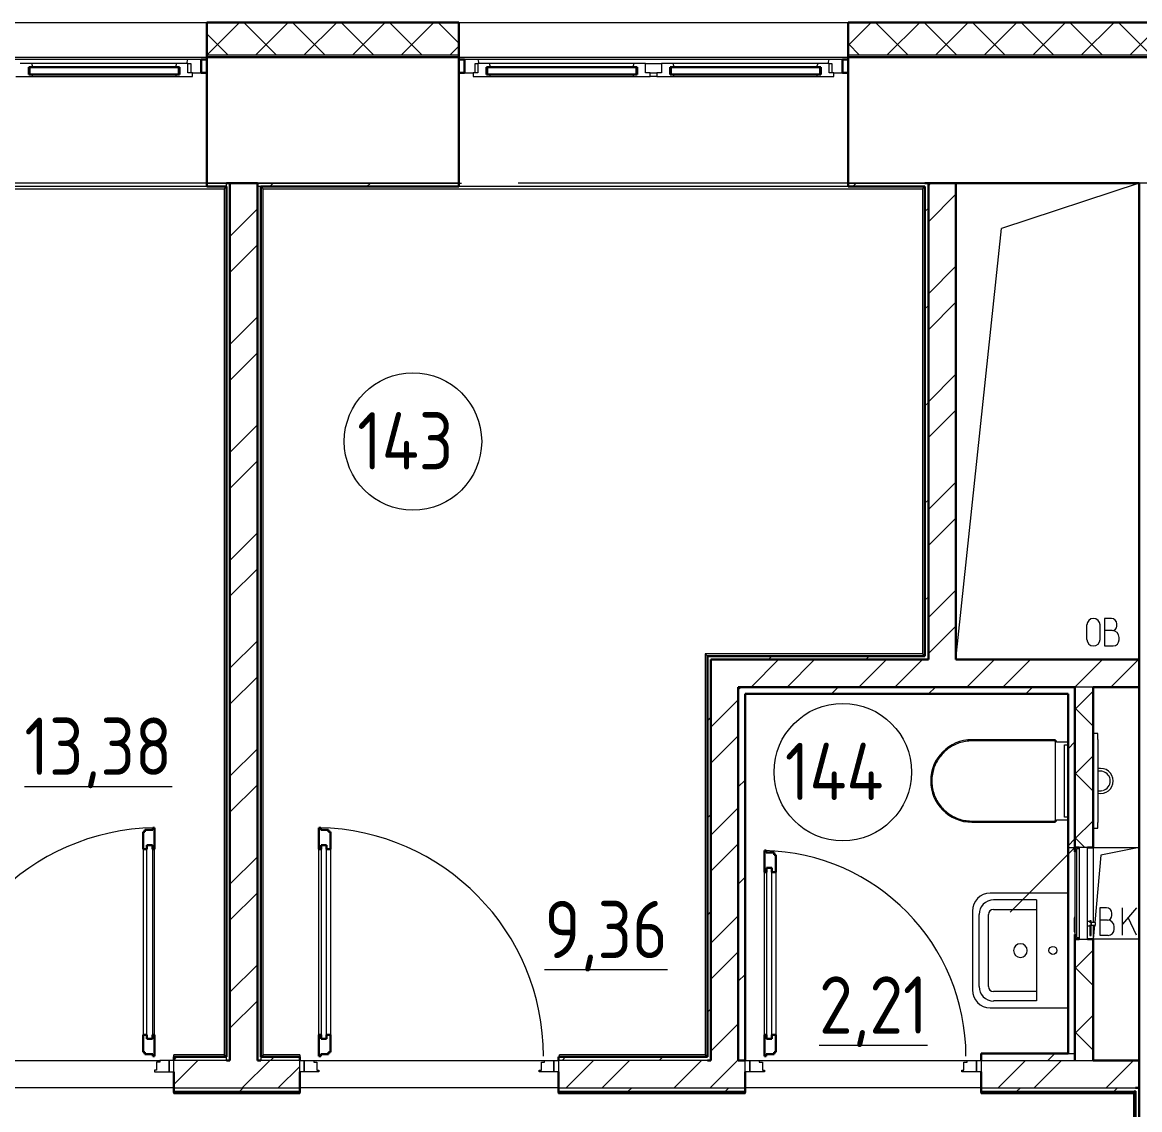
# Model space of a CAD drawing. Header units: millimetres. Extents: x -695119 to 412940, y -249585 to 622758.
# Drawn here: x 4976 to 9855, y 103990 to 108737 of the extents above; entities that cross this region are included whole.
import ezdxf

# ---------------------------------------------------------------- set-up
doc = ezdxf.new("R2010")
doc.units = ezdxf.units.MM
doc.linetypes.add('ADSK_Линия сетки', pattern=[25, 20, -2.5, 0, -2.5])
for name, color, linetype, lineweight in [('_ Окна', 252, 'Continuous', 30), ('Двери', 8, 'Continuous', 9), ('Линии', 7, 'Continuous', 9), ('Марки помещений', 8, 'Continuous', 20), ('Обобщенные модели', 8, 'Continuous', 18), ('Оборудование', 8, 'Continuous', 18), ('Ограждение', 8, 'Continuous', 9), ('Окна', 252, 'Continuous', 9), ('Оси', 252, 'Continuous', 9), ('Перекрытие', 252, 'Continuous', 18), ('Сантехника', 252, 'Continuous', 18), ('Стены внутренние', 252, 'Continuous', 18), ('Стены наружные', 252, 'Continuous', 18), ('Стены штриховка', 7, 'Continuous', 9)]:
    doc.layers.add(name, color=color, linetype=linetype, lineweight=lineweight)
doc.layers.add('Двери открывание', color=7, linetype='Continuous', lineweight=9, true_color=0xc0c0c0)
doc.styles.add('GOST Common_3', font='', dxfattribs={"height": 3.5})
doc.styles.get('GOST Common_3').set_extended_font_data('GOST type B')
pattern_1 = [(0, (-32121.8, 98), (0, 600), []), (90, (-32121.8, 98), (-600, 4e-14), [])]

# ---------------------------------------------------------------- blocks, each defined once
blk = doc.blocks.new('1 этаж')
at = {"layer": 'Ограждение', "true_color": 0x636466}
h = blk.add_hatch(dxfattribs=at)
h.set_pattern_fill('FP_33', color=251, style=0, pattern_type=2)
h.set_pattern_definition([(0, (-32126.8, 98), (0, 600), []), (90, (-32126.8, 98), (-600, 4e-14), [])])
h.paths.add_polyline_path([(-36817.8, 22883.3), (-36817.8, 22888.3), (-37632.8, 22888.3), (-37632.8, 22883.3)])
h = blk.add_hatch(dxfattribs=at)
h.set_pattern_fill('FP_25', color=251, style=0, pattern_type=2)
h.set_pattern_definition(pattern_1)
h.paths.add_polyline_path([(-35122.8, 22883.3), (-35117.8, 22888.3), (-35787.8, 22888.3), (-35787.8, 22883.3), (-35197.1, 22883.3)])
h = blk.add_hatch(dxfattribs=at)
h.set_pattern_fill('FP_25', color=251, style=0, pattern_type=2)
h.set_pattern_definition(pattern_1)
h.paths.add_polyline_path([(-35117.8, 21328.3), (-35117.8, 22888.3), (-35122.8, 22883.3), (-35122.8, 21333.3), (-35119.2, 21329.7)])
at = {"color": 251, "lineweight": 18, "true_color": 0x636466}
for p, q in [((-35297.8, 23958.3), (-35097.8, 23958.3)), ((-35097.8, 23958.3), (-35265.4, 23923.6)), ((-35265.4, 23923.6), (-35291.4, 23630.9)), ((-35239.7, 23694.4), (-35269.7, 23694.4)), ((-35269.7, 23694.4), (-35269.7, 23574.4)), ((-35216.3, 23661), (-35216.3, 23671)), ((-35109.7, 23694.4), (-35169.7, 23622.8)), ((-35169.7, 23574.4), (-35169.7, 23694.4)), ((-35292.5, 23618.6), (-35297.8, 23558.3)), ((-35236.3, 23641), (-35269.7, 23641)), ((-35109.7, 23574.4), (-35145.6, 23651.5)), ((-35269.7, 23574.4), (-35233, 23574.4)), ((-35206.3, 23601), (-35206.3, 23611)), ((-35097.8, 23558.3), (-35297.8, 23558.3))]:
    blk.add_line(p, q, dxfattribs=at)
for centre, radius, start, end in [((-35239.7, 23671), 23.3, 0, 90), ((-35236.3, 23661), 20, 270, 0), ((-35236.3, 23611), 30, 0, 90), ((-35233, 23601), 26.7, 270, 0)]:
    blk.add_arc(centre, radius, start, end, dxfattribs=at)
at = {"layer": '_ Окна', "color": 251, "lineweight": 18, "true_color": 0x636466}
for p, q in [((-39932.4, 27381.3), (-39982.8, 27381.3)), ((-39927.8, 27364.3), (-39932.4, 27381.3)), ((-39301.2, 27381.3), (-39305.8, 27364.3)), ((-39250.8, 27381.3), (-39301.2, 27381.3)), ((-39252.2, 27398.3), (-39256.8, 27381.3)), ((-39192.8, 27398.3), (-39252.2, 27398.3)), ((-39250.8, 27340.3), (-39250.8, 27381.3)), ((-39250.8, 27381.3), (-39238.8, 27381.3)), ((-39238.8, 27381.3), (-39238.8, 27340.3)), ((-39192.8, 27340.3), (-39192.8, 27398.3)), ((-37983.4, 27398.3), (-38042.8, 27398.3)), ((-38042.8, 27398.3), (-38042.8, 27340.3)), ((-37996.8, 27340.3), (-37996.8, 27381.3)), ((-37996.8, 27381.3), (-37984.8, 27381.3)), ((-37984.8, 27381.3), (-37984.8, 27340.3)), ((-37934.4, 27381.3), (-37984.8, 27381.3)), ((-37978.8, 27381.3), (-37983.4, 27398.3)), ((-37929.8, 27364.3), (-37934.4, 27381.3)), ((-37303.2, 27381.3), (-37307.8, 27364.3)), ((-37252.8, 27381.3), (-37303.2, 27381.3)), ((-37252.8, 27340.3), (-37252.8, 27381.3)), ((-37182.8, 27381.3), (-37182.8, 27340.3)), ((-37132.4, 27381.3), (-37182.8, 27381.3)), ((-37127.8, 27364.3), (-37132.4, 27381.3)), ((-36501.2, 27381.3), (-36505.8, 27364.3)), ((-36450.8, 27381.3), (-36501.2, 27381.3)), ((-36452.2, 27398.3), (-36456.8, 27381.3)), ((-36392.8, 27398.3), (-36452.2, 27398.3)), ((-36450.8, 27340.3), (-36450.8, 27381.3)), ((-36450.8, 27381.3), (-36438.8, 27381.3)), ((-36438.8, 27381.3), (-36438.8, 27340.3)), ((-36392.8, 27340.3), (-36392.8, 27398.3)), ((-40002.8, 27323.3), (-39946.8, 27323.3)), ((-39946.8, 27323.3), (-39945.8, 27324.3)), ((-39945.8, 27332.3), (-39945.8, 27364.3)), ((-39945.8, 27364.3), (-39927.8, 27364.3)), ((-39927.8, 27332.3), (-39945.8, 27332.3)), ((-39945.8, 27324.3), (-39944.8, 27323.3)), ((-39944.8, 27323.3), (-39930.2, 27323.3)), ((-39930.2, 27323.3), (-39927.8, 27332.3)), ((-39305.8, 27364.3), (-39287.8, 27364.3)), ((-39287.8, 27332.3), (-39305.8, 27332.3)), ((-39305.8, 27332.3), (-39303.4, 27323.3)), ((-39303.4, 27323.3), (-39288.8, 27323.3)), ((-39288.8, 27323.3), (-39287.8, 27324.3)), ((-39287.8, 27364.3), (-39287.8, 27332.3)), ((-39287.8, 27324.3), (-39286.8, 27323.3)), ((-39286.8, 27323.3), (-39230.8, 27323.3)), ((-39230.8, 27340.3), (-39250.8, 27340.3)), ((-39230.8, 27323.3), (-39230.8, 27340.3)), ((-39230.8, 27340.3), (-39192.8, 27340.3)), ((-38042.8, 27340.3), (-38004.8, 27340.3)), ((-37984.8, 27340.3), (-38004.8, 27340.3)), ((-38004.8, 27340.3), (-38004.8, 27323.3)), ((-38004.8, 27323.3), (-37948.8, 27323.3)), ((-37948.8, 27323.3), (-37947.8, 27324.3)), ((-37947.8, 27332.3), (-37947.8, 27364.3)), ((-37947.8, 27364.3), (-37929.8, 27364.3)), ((-37929.8, 27332.3), (-37947.8, 27332.3)), ((-37947.8, 27324.3), (-37946.8, 27323.3)), ((-37946.8, 27323.3), (-37932.2, 27323.3)), ((-37932.2, 27323.3), (-37929.8, 27332.3)), ((-37307.8, 27364.3), (-37289.8, 27364.3)), ((-37289.8, 27332.3), (-37307.8, 27332.3)), ((-37307.8, 27332.3), (-37305.4, 27323.3)), ((-37305.4, 27323.3), (-37290.8, 27323.3)), ((-37290.8, 27323.3), (-37289.8, 27324.3)), ((-37289.8, 27364.3), (-37289.8, 27332.3)), ((-37289.8, 27324.3), (-37288.8, 27323.3)), ((-37288.8, 27323.3), (-37232.8, 27323.3)), ((-37232.8, 27340.3), (-37252.8, 27340.3)), ((-37232.8, 27323.3), (-37232.8, 27340.3)), ((-37182.8, 27340.3), (-37202.8, 27340.3)), ((-37202.8, 27340.3), (-37202.8, 27323.3)), ((-37202.8, 27323.3), (-37146.8, 27323.3)), ((-37146.8, 27323.3), (-37145.8, 27324.3)), ((-37145.8, 27332.3), (-37145.8, 27364.3)), ((-37145.8, 27364.3), (-37127.8, 27364.3)), ((-37127.8, 27332.3), (-37145.8, 27332.3)), ((-37145.8, 27324.3), (-37144.8, 27323.3)), ((-37144.8, 27323.3), (-37130.2, 27323.3)), ((-37130.2, 27323.3), (-37127.8, 27332.3)), ((-36505.8, 27364.3), (-36487.8, 27364.3)), ((-36487.8, 27332.3), (-36505.8, 27332.3)), ((-36505.8, 27332.3), (-36503.4, 27323.3)), ((-36503.4, 27323.3), (-36488.8, 27323.3)), ((-36488.8, 27323.3), (-36487.8, 27324.3)), ((-36487.8, 27364.3), (-36487.8, 27332.3)), ((-36487.8, 27324.3), (-36486.8, 27323.3)), ((-36486.8, 27323.3), (-36430.8, 27323.3)), ((-36430.8, 27340.3), (-36450.8, 27340.3)), ((-36430.8, 27323.3), (-36430.8, 27340.3)), ((-36430.8, 27340.3), (-36392.8, 27340.3))]:
    blk.add_line(p, q, dxfattribs=at)
at = {"layer": '_ Окна', "color": 251, "true_color": 0x636466}
for p, q in [((-39167.8, 27398.3), (-39192.8, 27398.3)), ((-39192.8, 27398.3), (-39192.8, 27340.3)), ((-38042.8, 27398.3), (-38067.8, 27398.3)), ((-38042.8, 27340.3), (-38042.8, 27398.3)), ((-36367.8, 27398.3), (-36392.8, 27398.3)), ((-36392.8, 27398.3), (-36392.8, 27340.3)), ((-39942.8, 27364.3), (-39945.8, 27364.3)), ((-39945.8, 27364.3), (-39945.8, 27332.3)), ((-39945.8, 27332.3), (-39942.8, 27332.3)), ((-39290.8, 27364.3), (-39942.8, 27364.3)), ((-39942.8, 27364.3), (-39942.8, 27332.3)), ((-39942.8, 27332.3), (-39942.8, 27364.3)), ((-39942.8, 27332.3), (-39290.8, 27332.3)), ((-39290.8, 27332.3), (-39290.8, 27364.3)), ((-39290.8, 27364.3), (-39290.8, 27332.3)), ((-39287.8, 27364.3), (-39290.8, 27364.3)), ((-39290.8, 27332.3), (-39287.8, 27332.3)), ((-39287.8, 27332.3), (-39287.8, 27364.3)), ((-39192.8, 27340.3), (-39167.8, 27340.3)), ((-38067.8, 27340.3), (-38042.8, 27340.3)), ((-37944.8, 27364.3), (-37947.8, 27364.3)), ((-37947.8, 27364.3), (-37947.8, 27332.3)), ((-37947.8, 27332.3), (-37944.8, 27332.3)), ((-37292.8, 27364.3), (-37944.8, 27364.3)), ((-37944.8, 27364.3), (-37944.8, 27332.3)), ((-37944.8, 27332.3), (-37944.8, 27364.3)), ((-37944.8, 27332.3), (-37292.8, 27332.3)), ((-37292.8, 27332.3), (-37292.8, 27364.3)), ((-37292.8, 27364.3), (-37292.8, 27332.3)), ((-37289.8, 27364.3), (-37292.8, 27364.3)), ((-37292.8, 27332.3), (-37289.8, 27332.3)), ((-37289.8, 27332.3), (-37289.8, 27364.3)), ((-37142.8, 27364.3), (-37145.8, 27364.3)), ((-37145.8, 27364.3), (-37145.8, 27332.3)), ((-37145.8, 27332.3), (-37142.8, 27332.3)), ((-36490.8, 27364.3), (-37142.8, 27364.3)), ((-37142.8, 27364.3), (-37142.8, 27332.3)), ((-37142.8, 27332.3), (-37142.8, 27364.3)), ((-37142.8, 27332.3), (-36490.8, 27332.3)), ((-36490.8, 27332.3), (-36490.8, 27364.3)), ((-36490.8, 27364.3), (-36490.8, 27332.3)), ((-36487.8, 27364.3), (-36490.8, 27364.3)), ((-36490.8, 27332.3), (-36487.8, 27332.3)), ((-36487.8, 27332.3), (-36487.8, 27364.3)), ((-36392.8, 27340.3), (-36367.8, 27340.3))]:
    blk.add_line(p, q, dxfattribs=at)
at = {"layer": 'Двери', "color": 251, "lineweight": 30, "true_color": 0x636466}
for p, q in [((-39438.8, 24026.3), (-39446.8, 24026.3)), ((-39446.8, 24026.3), (-39446.8, 23950.3)), ((-39404.8, 24035.3), (-39438.8, 24035.3)), ((-39438.8, 24035.3), (-39438.8, 24026.3)), ((-39396.8, 24044.3), (-39404.8, 24044.3)), ((-39404.8, 24044.3), (-39404.8, 24035.3)), ((-39396.8, 23950.3), (-39396.8, 24044.3)), ((-38678.8, 24044.3), (-38670.8, 24044.3)), ((-38678.8, 23950.3), (-38678.8, 24044.3)), ((-38670.8, 24044.3), (-38670.8, 24035.3)), ((-38670.8, 24035.3), (-38636.8, 24035.3)), ((-38636.8, 24035.3), (-38636.8, 24026.3)), ((-38636.8, 24026.3), (-38628.8, 24026.3)), ((-38628.8, 24026.3), (-38628.8, 23950.3)), ((-39429.8, 23950.3), (-39429.8, 23968.3)), ((-39429.8, 23968.3), (-39405.8, 23968.3)), ((-39405.8, 23968.3), (-39405.8, 23950.3)), ((-38669.8, 23968.3), (-38669.8, 23950.3)), ((-38645.8, 23968.3), (-38669.8, 23968.3)), ((-38645.8, 23950.3), (-38645.8, 23968.3)), ((-39446.8, 23950.3), (-39429.8, 23950.3)), ((-39405.8, 23950.3), (-39396.8, 23950.3)), ((-38669.8, 23950.3), (-38678.8, 23950.3)), ((-38628.8, 23950.3), (-38645.8, 23950.3)), ((-36733.8, 23944.3), (-36725.8, 23944.3)), ((-36733.8, 23850.3), (-36733.8, 23944.3)), ((-36725.8, 23944.3), (-36725.8, 23935.3)), ((-36725.8, 23935.3), (-36691.8, 23935.3)), ((-36691.8, 23935.3), (-36691.8, 23926.3)), ((-36691.8, 23926.3), (-36683.8, 23926.3)), ((-36683.8, 23926.3), (-36683.8, 23850.3)), ((-36724.8, 23868.3), (-36724.8, 23850.3)), ((-36700.8, 23868.3), (-36724.8, 23868.3)), ((-36700.8, 23850.3), (-36700.8, 23868.3)), ((-36724.8, 23850.3), (-36733.8, 23850.3)), ((-36683.8, 23850.3), (-36700.8, 23850.3)), ((-39446.8, 23140.3), (-39446.8, 23064.3)), ((-39446.8, 23140.3), (-39429.8, 23140.3)), ((-39429.8, 23140.3), (-39429.8, 23122.3)), ((-39405.8, 23140.3), (-39396.8, 23140.3)), ((-39405.8, 23122.3), (-39405.8, 23140.3)), ((-39396.8, 23046.3), (-39396.8, 23140.3)), ((-38678.8, 23046.3), (-38678.8, 23140.3)), ((-38669.8, 23140.3), (-38678.8, 23140.3)), ((-38669.8, 23122.3), (-38669.8, 23140.3)), ((-38645.8, 23140.3), (-38645.8, 23122.3)), ((-38628.8, 23140.3), (-38645.8, 23140.3)), ((-38628.8, 23140.3), (-38628.8, 23064.3)), ((-36733.8, 23046.3), (-36733.8, 23140.3)), ((-36724.8, 23140.3), (-36733.8, 23140.3)), ((-36724.8, 23122.3), (-36724.8, 23140.3)), ((-36700.8, 23140.3), (-36700.8, 23122.3)), ((-36683.8, 23140.3), (-36700.8, 23140.3)), ((-36683.8, 23140.3), (-36683.8, 23064.3)), ((-39429.8, 23122.3), (-39405.8, 23122.3)), ((-38645.8, 23122.3), (-38669.8, 23122.3)), ((-36700.8, 23122.3), (-36724.8, 23122.3)), ((-39446.8, 23064.3), (-39438.8, 23064.3)), ((-39438.8, 23064.3), (-39438.8, 23055.3)), ((-39438.8, 23055.3), (-39404.8, 23055.3)), ((-39404.8, 23055.3), (-39404.8, 23046.3)), ((-39404.8, 23046.3), (-39396.8, 23046.3)), ((-38670.8, 23046.3), (-38678.8, 23046.3)), ((-38670.8, 23055.3), (-38670.8, 23046.3)), ((-38636.8, 23055.3), (-38670.8, 23055.3)), ((-38636.8, 23064.3), (-38636.8, 23055.3)), ((-38628.8, 23064.3), (-38636.8, 23064.3)), ((-36725.8, 23046.3), (-36733.8, 23046.3)), ((-36725.8, 23055.3), (-36725.8, 23046.3)), ((-36691.8, 23055.3), (-36725.8, 23055.3)), ((-36691.8, 23064.3), (-36691.8, 23055.3)), ((-36683.8, 23064.3), (-36691.8, 23064.3))]:
    blk.add_line(p, q, dxfattribs=at)
at = {"layer": 'Двери', "color": 251, "true_color": 0x636466}
for p, q in [((-39429.8, 23122.3), (-39429.8, 23968.3)), ((-39429.8, 23968.3), (-39405.8, 23968.3)), ((-39405.8, 23968.3), (-39405.8, 23122.3)), ((-38669.8, 23968.3), (-38669.8, 23122.3)), ((-38645.8, 23968.3), (-38669.8, 23968.3)), ((-38645.8, 23122.3), (-38645.8, 23968.3)), ((-39446.8, 23950.3), (-39446.8, 23140.3)), ((-39396.8, 23140.3), (-39396.8, 23950.3)), ((-38678.8, 23140.3), (-38678.8, 23950.3)), ((-38628.8, 23950.3), (-38628.8, 23140.3)), ((-36724.8, 23868.3), (-36724.8, 23122.3)), ((-36700.8, 23868.3), (-36724.8, 23868.3)), ((-36700.8, 23122.3), (-36700.8, 23868.3)), ((-36733.8, 23140.3), (-36733.8, 23850.3)), ((-36683.8, 23850.3), (-36683.8, 23140.3)), ((-39405.8, 23122.3), (-39429.8, 23122.3)), ((-38669.8, 23122.3), (-38645.8, 23122.3)), ((-36724.8, 23122.3), (-36700.8, 23122.3)), ((-39373.8, 23028.3), (-39373.8, 23020.3)), ((-39332.8, 23028.3), (-39373.8, 23028.3)), ((-39312.8, 23028.3), (-39332.8, 23028.3)), ((-39332.8, 23028.3), (-39332.8, 22978.3)), ((-39332.8, 22978.3), (-39332.8, 23028.3)), ((-39312.8, 22978.3), (-39312.8, 23028.3)), ((-38762.8, 23028.3), (-38742.8, 23028.3)), ((-38762.8, 22978.3), (-38762.8, 23028.3)), ((-38742.8, 23028.3), (-38742.8, 22978.3)), ((-38742.8, 23028.3), (-38701.8, 23028.3)), ((-38742.8, 22978.3), (-38742.8, 23028.3)), ((-38701.8, 23028.3), (-38701.8, 23020.3)), ((-37693.8, 23020.3), (-37693.8, 23028.3)), ((-37693.8, 23028.3), (-37652.8, 23028.3)), ((-37652.8, 23028.3), (-37632.8, 23028.3)), ((-37652.8, 22978.3), (-37652.8, 23028.3)), ((-37652.8, 23028.3), (-37652.8, 22978.3)), ((-37632.8, 23028.3), (-37632.8, 22978.3)), ((-36817.8, 23028.3), (-36797.8, 23028.3)), ((-36817.8, 22978.3), (-36817.8, 23028.3)), ((-36797.8, 23028.3), (-36797.8, 22978.3)), ((-36797.8, 23028.3), (-36756.8, 23028.3)), ((-36797.8, 22978.3), (-36797.8, 23028.3)), ((-36756.8, 23028.3), (-36756.8, 23020.3)), ((-35848.8, 23020.3), (-35848.8, 23028.3)), ((-35848.8, 23028.3), (-35807.8, 23028.3)), ((-35807.8, 23028.3), (-35787.8, 23028.3)), ((-35807.8, 22978.3), (-35807.8, 23028.3)), ((-35807.8, 23028.3), (-35807.8, 22978.3)), ((-35787.8, 23028.3), (-35787.8, 22978.3)), ((-39387.8, 22986.3), (-39396.8, 22986.3)), ((-39396.8, 22986.3), (-39396.8, 22978.3)), ((-39373.8, 23020.3), (-39387.8, 23020.3)), ((-39387.8, 23020.3), (-39387.8, 22986.3)), ((-38701.8, 23020.3), (-38687.8, 23020.3)), ((-38687.8, 23020.3), (-38687.8, 22986.3)), ((-38687.8, 22986.3), (-38678.8, 22986.3)), ((-38678.8, 22986.3), (-38678.8, 22978.3)), ((-37716.8, 22986.3), (-37707.8, 22986.3)), ((-37716.8, 22978.3), (-37716.8, 22986.3)), ((-37707.8, 23020.3), (-37693.8, 23020.3)), ((-37707.8, 22986.3), (-37707.8, 23020.3)), ((-36756.8, 23020.3), (-36742.8, 23020.3)), ((-36742.8, 23020.3), (-36742.8, 22986.3)), ((-36742.8, 22986.3), (-36733.8, 22986.3)), ((-36733.8, 22986.3), (-36733.8, 22978.3)), ((-35871.8, 22986.3), (-35862.8, 22986.3)), ((-35871.8, 22978.3), (-35871.8, 22986.3)), ((-35862.8, 23020.3), (-35848.8, 23020.3)), ((-35862.8, 22986.3), (-35862.8, 23020.3)), ((-39396.8, 22978.3), (-39332.8, 22978.3)), ((-39332.8, 22978.3), (-39312.8, 22978.3)), ((-38742.8, 22978.3), (-38762.8, 22978.3)), ((-38678.8, 22978.3), (-38742.8, 22978.3)), ((-37652.8, 22978.3), (-37716.8, 22978.3)), ((-37632.8, 22978.3), (-37652.8, 22978.3)), ((-36797.8, 22978.3), (-36817.8, 22978.3)), ((-36733.8, 22978.3), (-36797.8, 22978.3)), ((-35807.8, 22978.3), (-35871.8, 22978.3)), ((-35787.8, 22978.3), (-35807.8, 22978.3))]:
    blk.add_line(p, q, dxfattribs=at)
at = {"layer": 'Двери открывание', "color": 251, "true_color": 0x636466}
for centre, radius, start, end in [((-39378.8, 23046.3), 998, 91.0334, 180), ((-38696.8, 23046.3), 998, 0, 88.9666), ((-36751.8, 23046.3), 898, 0, 88.8515)]:
    blk.add_arc(centre, radius, start, end, dxfattribs=at)
at = {"layer": 'Линии', "color": 251, "lineweight": 18, "ltscale": 100, "true_color": 0x636466}
for p, q in [((-35097.8, 26858.3), (-35698.1, 26660.6)), ((-35897.8, 24778.3), (-35698.1, 26660.6)), ((-35218.2, 24957.8), (-35248.2, 24957.8)), ((-35248.2, 24957.8), (-35248.2, 24837.8)), ((-35194.9, 24924.5), (-35194.9, 24934.5)), ((-35325.8, 24866.5), (-35325.8, 24929.2)), ((-35268.4, 24866.5), (-35268.4, 24929.2)), ((-35214.9, 24904.5), (-35248.2, 24904.5)), ((-35248.2, 24837.8), (-35211.6, 24837.8)), ((-35184.9, 24864.5), (-35184.9, 24874.5))]:
    blk.add_line(p, q, dxfattribs=at)
at = {"layer": 'Линии', "color": 251, "lineweight": 18, "true_color": 0x636466}
for centre, radius, start, end in [((-35297.1, 24929.2), 28.7, 0, 180), ((-35218.2, 24934.5), 23.3, 0, 90), ((-35214.9, 24924.5), 20, 270, 0), ((-35214.9, 24874.5), 30, 0, 90), ((-35297.1, 24866.5), 28.7, 180, 0), ((-35211.6, 24864.5), 26.7, 270, 0)]:
    blk.add_arc(centre, radius, start, end, dxfattribs=at)
at = {"layer": 'Марки помещений', "color": 251, "true_color": 0x636466}
for centre in [(-38268.3, 25730.5), (-36391.8, 24287.1)]:
    blk.add_circle(centre, 300, dxfattribs=at)
at = {"layer": 'Обобщенные модели', "color": 251, "true_color": 0x636466}
for p, q in [((-35407.8, 23758.3), (-35747.8, 23758.3)), ((-35545.8, 23728.9), (-35733, 23728.9)), ((-35545.8, 23728.9), (-35545.8, 23287.7)), ((-35825.8, 23680.3), (-35825.8, 23508.2)), ((-35796.5, 23351.2), (-35796.5, 23665.3)), ((-35755.2, 23351.2), (-35755.2, 23665.3)), ((-35733, 23687.6), (-35545.8, 23687.6)), ((-35825.8, 23508.2), (-35825.8, 23336.2)), ((-35545.8, 23329), (-35733, 23329)), ((-35545.8, 23287.7), (-35733, 23287.7)), ((-35747.8, 23258.2), (-35407.8, 23258.2))]:
    blk.add_line(p, q, dxfattribs=at)
blk.add_circle((-35474.1, 23508.3), 17.5, dxfattribs=at)
for centre, radius, start, end in [((-35747.8, 23680.3), 78, 90, 180), ((-35733, 23665.3), 63.6, 90, 180), ((-35733, 23665.3), 22.3, 90, 180), ((-35616, 23507.9), 30, 90, 270), ((-35616, 23507.9), 30, 270, 90), ((-35747.8, 23336.2), 78, 180, 270), ((-35733, 23351.2), 63.6, 180, 270), ((-35733, 23351.2), 22.3, 180, 270)]:
    blk.add_arc(centre, radius, start, end, dxfattribs=at)
at = {"layer": 'Оборудование', "color": 251, "true_color": 0x636466}
for p, q in [((-35377.8, 23958.3), (-35660.6, 23675.4)), ((-35360.1, 23957.4), (-35360.1, 23559.2)), ((-35322.8, 23958.3), (-35359.2, 23958.3)), ((-35322.8, 23558.3), (-35322.8, 23958.3)), ((-35377.8, 23939.3), (-35377.8, 23577.3)), ((-35372.3, 23939.3), (-35377.8, 23939.3)), ((-35370.8, 23950.3), (-35370.8, 23566.2)), ((-35360.1, 23951.3), (-35369.8, 23951.3)), ((-35377.8, 23654.8), (-35379.8, 23654.8)), ((-35379.8, 23654.8), (-35379.8, 23650.8)), ((-35379.8, 23590.3), (-35379.8, 23650.8)), ((-35306.9, 23634.4), (-35322.8, 23634.4)), ((-35322.8, 23615.1), (-35306.9, 23615.1)), ((-35307.4, 23637.9), (-35312.4, 23637.9)), ((-35312.4, 23637.9), (-35312.4, 23629.6)), ((-35312.4, 23619.9), (-35312.4, 23574.1)), ((-35307.4, 23629.6), (-35307.4, 23637.9)), ((-35307.4, 23574.1), (-35307.4, 23619.9)), ((-35306.9, 23615.1), (-35306.9, 23634.4)), ((-35305, 23630.9), (-35306.9, 23632.8)), ((-35306.9, 23616.7), (-35305, 23618.6)), ((-35287.5, 23630.9), (-35305, 23630.9)), ((-35305, 23618.6), (-35305, 23630.9)), ((-35305, 23618.6), (-35287.5, 23618.6)), ((-35287.5, 23618.6), (-35287.5, 23630.9)), ((-35379.8, 23590.3), (-35379.8, 23586.3)), ((-35379.8, 23586.3), (-35377.8, 23586.3)), ((-35377.8, 23577.3), (-35372.3, 23577.3)), ((-35369.8, 23565.3), (-35360.1, 23565.3)), ((-35312.4, 23574.1), (-35307.4, 23574.1)), ((-35359.2, 23558.3), (-35322.8, 23558.3))]:
    blk.add_line(p, q, dxfattribs=at)
for points, knots in [([(-35359.2, 23958.3), (-35359.3, 23958.3), (-35359.4, 23958.2), (-35359.7, 23958.2), (-35359.8, 23958), (-35360, 23957.8), (-35360, 23957.7), (-35360.1, 23957.6), (-35360.1, 23957.4), (-35360.1, 23957.4)], [-1, -1, -1, -1, -0.833333, -0.666667, -0.5, -0.333333, -0.25, -0.166667, 0, 0, 0, 0]), ([(-35370.8, 23940.8), (-35370.8, 23940.7), (-35370.8, 23940.5), (-35370.9, 23940.2), (-35371, 23940), (-35371.1, 23939.9), (-35371.2, 23939.7), (-35371.4, 23939.6), (-35371.6, 23939.5), (-35371.7, 23939.4), (-35372, 23939.3), (-35372.2, 23939.3), (-35372.3, 23939.3)], [-1, -1, -1, -1, -0.833333, -0.75, -0.666667, -0.583333, -0.5, -0.416667, -0.333333, -0.25, -0.166667, 0, 0, 0, 0]), ([(-35369.8, 23951.3), (-35369.9, 23951.3), (-35370.1, 23951.2), (-35370.3, 23951.2), (-35370.5, 23951), (-35370.6, 23950.9), (-35370.7, 23950.8), (-35370.7, 23950.7), (-35370.8, 23950.5), (-35370.8, 23950.4), (-35370.8, 23950.3)], [-1, -1, -1, -1, -0.833333, -0.666667, -0.541667, -0.416667, -0.333333, -0.25, -0.166667, 0, 0, 0, 0]), ([(-35372.3, 23577.3), (-35372.2, 23577.3), (-35372, 23577.2), (-35371.7, 23577.2), (-35371.6, 23577.1), (-35371.4, 23577), (-35371.2, 23576.8), (-35371.1, 23576.7), (-35371, 23576.5), (-35370.9, 23576.3), (-35370.8, 23576.1), (-35370.8, 23575.9), (-35370.8, 23575.7)], [0, 0, 0, 0, 0.166667, 0.25, 0.333333, 0.416667, 0.5, 0.583333, 0.666667, 0.75, 0.833333, 1, 1, 1, 1]), ([(-35370.8, 23566.2), (-35370.8, 23566.1), (-35370.8, 23566), (-35370.7, 23565.9), (-35370.7, 23565.7), (-35370.6, 23565.6), (-35370.5, 23565.5), (-35370.3, 23565.4), (-35370.1, 23565.3), (-35369.9, 23565.3), (-35369.8, 23565.3)], [0, 0, 0, 0, 0.166667, 0.25, 0.333333, 0.416667, 0.541667, 0.666667, 0.833333, 1, 1, 1, 1]), ([(-35360.1, 23559.2), (-35360.1, 23559.1), (-35360.1, 23559), (-35360, 23558.8), (-35360, 23558.7), (-35359.8, 23558.5), (-35359.7, 23558.4), (-35359.4, 23558.3), (-35359.3, 23558.3), (-35359.2, 23558.3)], [0, 0, 0, 0, 0.166667, 0.25, 0.333333, 0.5, 0.666667, 0.833333, 1, 1, 1, 1])]:
    blk.add_open_spline(points, degree=3, knots=knots, dxfattribs=at)
at = {"layer": 'Ограждение', "color": 251, "true_color": 0x636466}
for p, q in [((-44322.8, 26833.3), (-39092.8, 26833.3)), ((-39092.8, 26833.3), (-39082.8, 26843.3)), ((-39092.8, 26833.3), (-39092.8, 23053.3)), ((-38932.8, 26843.3), (-38922.8, 26833.3)), ((-38922.8, 26833.3), (-36042.8, 26833.3)), ((-38922.8, 23053.3), (-38922.8, 26833.3)), ((-36042.8, 26833.3), (-36032.8, 26843.3)), ((-36042.8, 26833.3), (-36042.8, 24803.3)), ((-36042.8, 24803.3), (-36992.8, 24803.3)), ((-36992.8, 24803.3), (-36982.8, 24793.3)), ((-36992.8, 24803.3), (-36992.8, 23053.3)), ((-36042.8, 24803.3), (-36032.8, 24793.3)), ((-39312.8, 23043.3), (-39312.8, 23053.3)), ((-39092.8, 23053.3), (-39312.8, 23053.3)), ((-39092.8, 23053.3), (-39082.8, 23043.3)), ((-38932.8, 23043.3), (-38922.8, 23053.3)), ((-38762.8, 23053.3), (-38922.8, 23053.3)), ((-38762.8, 23053.3), (-38762.8, 23043.3)), ((-37627.8, 23043.3), (-37627.8, 23053.3)), ((-36992.8, 23053.3), (-37627.8, 23053.3)), ((-36982.8, 23043.3), (-36992.8, 23053.3)), ((-39312.8, 22883.3), (-39312.8, 22888.3)), ((-39312.8, 22883.3), (-38762.8, 22883.3)), ((-38762.8, 22888.3), (-38762.8, 22883.3)), ((-37632.8, 22883.3), (-37632.8, 22888.3)), ((-37632.8, 22883.3), (-36817.8, 22883.3)), ((-36817.8, 22888.3), (-36817.8, 22883.3)), ((-35787.8, 22883.3), (-35787.8, 22888.3)), ((-35787.8, 22883.3), (-35122.8, 22883.3)), ((-35117.8, 22888.3), (-35122.8, 22883.3)), ((-35122.8, 22883.3), (-35122.8, 21333.3))]:
    blk.add_line(p, q, dxfattribs=at)
at = {"layer": 'Окна', "color": 251, "true_color": 0x636466}
for p, q in [((-39252.2, 27398.3), (-40783.4, 27398.3)), ((-39301.2, 27381.3), (-39932.4, 27381.3)), ((-36452.2, 27398.3), (-37983.4, 27398.3)), ((-37303.2, 27381.3), (-37934.4, 27381.3)), ((-37252.8, 27381.3), (-37182.8, 27381.3)), ((-36501.2, 27381.3), (-37132.4, 27381.3)), ((-39946.8, 27323.3), (-39944.8, 27323.3)), ((-39930.2, 27323.3), (-39303.4, 27323.3)), ((-39288.8, 27323.3), (-39286.8, 27323.3)), ((-37948.8, 27323.3), (-37946.8, 27323.3)), ((-37932.2, 27323.3), (-37305.4, 27323.3)), ((-37290.8, 27323.3), (-37288.8, 27323.3)), ((-37232.8, 27340.3), (-37202.8, 27340.3)), ((-37202.8, 27323.3), (-37232.8, 27323.3)), ((-37146.8, 27323.3), (-37144.8, 27323.3)), ((-37130.2, 27323.3), (-36503.4, 27323.3)), ((-36488.8, 27323.3), (-36486.8, 27323.3))]:
    blk.add_line(p, q, dxfattribs=at)
at = {"layer": 'Оси', "color": 251, "linetype": 'ADSK_Линия сетки', "ltscale": 100, "true_color": 0x636466}
blk.add_line((-807.8, 26858.3), (-72530.1, 26858.3), dxfattribs=at)
at = {"layer": 'Перекрытие', "color": 251, "ltscale": 100, "true_color": 0x636466}
for p, q in [((-35297.8, 23958.3), (-35097.8, 23958.3)), ((-35097.8, 23558.3), (-35297.8, 23558.3))]:
    blk.add_line(p, q, dxfattribs=at)
at = {"layer": 'Сантехника', "color": 251, "lineweight": 9, "true_color": 0x636466}
for p, q in [((-35277.8, 24455), (-35297.8, 24455)), ((-35277.8, 24430), (-35277.8, 24455)), ((-35277.8, 24430), (-35277.8, 24066.5)), ((-35277.8, 24041.5), (-35277.8, 24066.5)), ((-35297.8, 24041.5), (-35277.8, 24041.5))]:
    blk.add_line(p, q, dxfattribs=at)
at = {"layer": 'Сантехника', "color": 251, "true_color": 0x636466}
for p, q in [((-35467.8, 24428.3), (-35827.8, 24428.3)), ((-35467.8, 24423.3), (-35827.8, 24423.3)), ((-35462.8, 24078.3), (-35462.8, 24418.3)), ((-35407.8, 24418.3), (-35457.8, 24418.3)), ((-35422.8, 24090.1), (-35422.8, 24406.5)), ((-35422.8, 24406.5), (-35407.8, 24406.5)), ((-35827.8, 24073.3), (-35467.8, 24073.3)), ((-35827.8, 24068.3), (-35467.8, 24068.3)), ((-35457.8, 24078.3), (-35407.8, 24078.3)), ((-35407.8, 24090.1), (-35422.8, 24090.1))]:
    blk.add_line(p, q, dxfattribs=at)
at = {"layer": 'Сантехника', "color": 251, "true_color": 0x636466, "flags": 128}
for points in [[(-35827.8, 24423.3), (-35834.8, 24423.1), (-35841.8, 24422.7), (-35848.8, 24422), (-35855.7, 24421), (-35862.6, 24419.8), (-35869.4, 24418.3), (-35876.2, 24416.5), (-35882.9, 24414.4), (-35889.4, 24412.1), (-35895.9, 24409.5), (-35902.3, 24406.6), (-35908.6, 24403.5), (-35914.8, 24400.1), (-35920.8, 24396.5), (-35926.6, 24392.7), (-35932.3, 24388.6), (-35937.8, 24384.3), (-35943.2, 24379.8), (-35948.4, 24375.1), (-35953.3, 24370.2), (-35958.1, 24365.1), (-35962.7, 24359.8), (-35967, 24354.3), (-35971.2, 24348.6), (-35975.1, 24342.8), (-35978.7, 24336.9), (-35982.1, 24330.8), (-35985.3, 24324.5), (-35988.2, 24318.2), (-35990.9, 24311.7), (-35993.3, 24305.1), (-35995.5, 24298.4), (-35997.3, 24291.7), (-35998.9, 24284.9), (-36000.3, 24278), (-36001.3, 24271.1), (-36002.1, 24264.1), (-36002.6, 24257.2), (-36002.8, 24250.2), (-36002.7, 24243.2), (-36002.4, 24236.2), (-36001.8, 24229.2), (-36000.9, 24222.3), (-35999.7, 24215.4), (-35998.2, 24208.5), (-35996.5, 24201.7), (-35994.5, 24195), (-35992.2, 24188.4), (-35989.7, 24181.9), (-35986.9, 24175.4), (-35983.9, 24169.1), (-35980.6, 24163), (-35977.1, 24156.9), (-35973.3, 24151), (-35969.3, 24145.3), (-35965.1, 24139.7), (-35960.6, 24134.3), (-35955.9, 24129.1), (-35951.1, 24124.1), (-35946, 24119.2), (-35940.8, 24114.6), (-35935.3, 24110.2), (-35929.7, 24106), (-35923.9, 24102), (-35918, 24098.3), (-35911.9, 24094.8), (-35905.7, 24091.6), (-35899.4, 24088.6), (-35893, 24085.9), (-35886.4, 24083.4), (-35879.8, 24081.2), (-35873.1, 24079.2), (-35866.3, 24077.5), (-35859.4, 24076.1), (-35852.5, 24075), (-35845.5, 24074.2), (-35838.6, 24073.6), (-35831.6, 24073.3), (-35827.8, 24073.3)], [(-35462.8, 24418.3), (-35462.8, 24418.5), (-35462.8, 24418.7), (-35462.8, 24418.9), (-35462.9, 24419.1), (-35462.9, 24419.3), (-35462.9, 24419.5), (-35463, 24419.7), (-35463.1, 24419.8), (-35463.1, 24420), (-35463.2, 24420.2), (-35463.3, 24420.4), (-35463.4, 24420.6), (-35463.5, 24420.8), (-35463.6, 24420.9), (-35463.7, 24421.1), (-35463.8, 24421.3), (-35463.9, 24421.4), (-35464, 24421.6), (-35464.2, 24421.7), (-35464.3, 24421.9), (-35464.5, 24422), (-35464.6, 24422.1), (-35464.8, 24422.2), (-35464.9, 24422.4), (-35465.1, 24422.5), (-35465.3, 24422.6), (-35465.4, 24422.7), (-35465.6, 24422.8), (-35465.8, 24422.9), (-35466, 24422.9), (-35466.2, 24423), (-35466.4, 24423.1), (-35466.6, 24423.1), (-35466.8, 24423.2), (-35467, 24423.2), (-35467.1, 24423.2), (-35467.3, 24423.2), (-35467.5, 24423.3), (-35467.7, 24423.3), (-35467.8, 24423.3)], [(-35467.8, 24073.3), (-35467.6, 24073.3), (-35467.4, 24073.3), (-35467.2, 24073.3), (-35467, 24073.3), (-35466.8, 24073.4), (-35466.6, 24073.4), (-35466.4, 24073.5), (-35466.2, 24073.5), (-35466, 24073.6), (-35465.9, 24073.7), (-35465.7, 24073.7), (-35465.5, 24073.8), (-35465.3, 24073.9), (-35465.1, 24074), (-35465, 24074.1), (-35464.8, 24074.3), (-35464.7, 24074.4), (-35464.5, 24074.5), (-35464.4, 24074.6), (-35464.2, 24074.8), (-35464.1, 24074.9), (-35463.9, 24075.1), (-35463.8, 24075.2), (-35463.7, 24075.4), (-35463.6, 24075.6), (-35463.5, 24075.7), (-35463.4, 24075.9), (-35463.3, 24076.1), (-35463.2, 24076.3), (-35463.1, 24076.5), (-35463.1, 24076.6), (-35463, 24076.8), (-35463, 24077), (-35462.9, 24077.2), (-35462.9, 24077.4), (-35462.8, 24077.6), (-35462.8, 24077.8), (-35462.8, 24078), (-35462.8, 24078.2), (-35462.8, 24078.3)]]:
    blk.add_lwpolyline(points, dxfattribs=at)
at = {"layer": 'Сантехника', "color": 251, "lineweight": 9, "true_color": 0x636466, "flags": 128}
for points in [[(-35266.4, 24291), (-35266.4, 24291), (-35266.5, 24291), (-35266.7, 24291), (-35266.9, 24291), (-35267.3, 24291), (-35267.6, 24291), (-35268.1, 24291), (-35268.6, 24291), (-35269.2, 24291), (-35269.9, 24291), (-35270.6, 24291), (-35271.4, 24291), (-35272.3, 24291), (-35273.2, 24291), (-35274.2, 24291), (-35275.3, 24291), (-35276.4, 24291), (-35277.5, 24291)], [(-35276.7, 24205.6), (-35275.6, 24205.6), (-35274.5, 24205.6), (-35273.5, 24205.6), (-35272.5, 24205.6), (-35271.7, 24205.6), (-35270.8, 24205.6), (-35270.1, 24205.6), (-35269.4, 24205.6), (-35268.8, 24205.6), (-35268.2, 24205.6), (-35267.8, 24205.6), (-35267.4, 24205.6), (-35267, 24205.6), (-35266.7, 24205.6), (-35266.5, 24205.6), (-35266.4, 24205.6), (-35266.4, 24205.6), (-35266.4, 24205.6)]]:
    blk.add_lwpolyline(points, dxfattribs=at)
at = {"layer": 'Сантехника', "color": 251, "true_color": 0x636466}
for centre, radius, start, end in [((-35827.8, 24248.3), 180, 90, 270), ((-35827.8, 24248.3), 175, 90, 90.9078), ((-35827.8, 24248.3), 175, 90, 90.9078), ((-35467.8, 24418.3), 10, 0, 90), ((-35467.8, 24418.3), 5, 60, 90), ((-35467.8, 24418.3), 5, 60, 90), ((-35467.8, 24418.3), 5, 60, 75), ((-35467.8, 24418.3), 5, 0, 30), ((-35467.8, 24418.3), 5, 0, 30), ((-35467.8, 24418.3), 5, 0, 30), ((-35827.8, 24248.3), 175, 269.0922, 270), ((-35827.8, 24248.3), 175, 269.0922, 270), ((-35467.8, 24078.3), 10, 270, 0), ((-35467.8, 24078.3), 5, 270, 300), ((-35467.8, 24078.3), 5, 270, 300), ((-35467.8, 24078.3), 5, 285, 300), ((-35467.8, 24078.3), 5, 330, 0), ((-35467.8, 24078.3), 5, 330, 0), ((-35467.8, 24078.3), 5, 330, 0)]:
    blk.add_arc(centre, radius, start, end, dxfattribs=at)
at = {"layer": 'Сантехника', "color": 251, "lineweight": 9, "true_color": 0x636466}
for radius, start, end in [(55, 0, 102.0258), (55, 257.9742, 0), (42.7, 80.5014, 92.7572), (42.7, 87.4662, 90), (42.7, 0, 75), (42.7, 285, 0), (42.7, 265.8024, 267.7583), (42.7, 270, 279.1301), (42.7, 270, 272.0828)]:
    blk.add_arc((-35266.4, 24248.3), radius, start, end, dxfattribs=at)
at = {"layer": 'Стены внутренние', "color": 251, "true_color": 0x636466}
for p, q in [((-40867.8, 27560.3), (-39167.8, 27560.3)), ((-38067.8, 27560.3), (-36367.8, 27560.3)), ((-40867.8, 27408.3), (-39167.8, 27408.3)), ((-38067.8, 27408.3), (-36367.8, 27408.3)), ((-39167.8, 26858.3), (-39082.8, 26858.3)), ((-38947.8, 26858.3), (-38067.8, 26858.3)), ((-36367.8, 26858.3), (-36032.8, 26858.3))]:
    blk.add_line(p, q, dxfattribs=at)
at = {"layer": 'Стены внутренние', "color": 251, "lineweight": 30, "true_color": 0x636466}
for p, q in [((-38067.8, 27560.3), (-39167.8, 27560.3)), ((-39167.8, 27560.3), (-39167.8, 27418.3)), ((-38067.8, 27418.3), (-38067.8, 27560.3)), ((-34127.7, 27560.3), (-36367.8, 27560.3)), ((-36367.8, 27560.3), (-36367.8, 27418.3)), ((-38067.8, 27408.3), (-39167.8, 27408.3)), ((-39167.8, 27408.3), (-39167.8, 26858.3)), ((-38067.8, 26858.3), (-38067.8, 27408.3)), ((-34127.7, 27408.3), (-36367.8, 27408.3)), ((-36367.8, 27408.3), (-36367.8, 26858.3)), ((-36032.8, 26858.3), (-36017.8, 26858.3)), ((-35897.8, 26858.3), (-35097.8, 26858.3)), ((-35097.8, 26858.3), (-35097.8, 24778.3)), ((-35097.8, 24658.3), (-35097.8, 23028.3))]:
    blk.add_line(p, q, dxfattribs=at)
at = {"layer": 'Стены внутренние', "color": 251, "linetype": 'Continuous', "lineweight": 9, "true_color": 0x636466}
for p, q in [((-39165.8, 27419.4), (-39026.9, 27558.3)), ((-38865.3, 27418.3), (-39005.3, 27558.3)), ((-38954.8, 27418.3), (-38814.8, 27558.3)), ((-38653.2, 27418.3), (-38793.2, 27558.3)), ((-38760.8, 27558.3), (-38762, 27560.3)), ((-38742.7, 27418.3), (-38602.7, 27558.3)), ((-38617.6, 27560.3), (-38618.7, 27558.3)), ((-38441, 27418.3), (-38581, 27558.3)), ((-38530.5, 27418.3), (-38390.5, 27558.3)), ((-38228.9, 27418.3), (-38368.9, 27558.3)), ((-38318.4, 27418.3), (-38178.4, 27558.3)), ((-38069.8, 27471.3), (-38156.8, 27558.3)), ((-36367.8, 27530), (-36365.8, 27530)), ((-36365.8, 27461.7), (-36269.2, 27558.3)), ((-36107.6, 27418.3), (-36247.6, 27558.3)), ((-36197.1, 27418.3), (-36057.1, 27558.3)), ((-35895.4, 27418.3), (-36035.4, 27558.3)), ((-35985, 27418.3), (-35845, 27558.3)), ((-35683.3, 27418.3), (-35823.3, 27558.3)), ((-35802, 27560.3), (-35803.1, 27558.3)), ((-35772.8, 27418.3), (-35632.8, 27558.3)), ((-35471.2, 27418.3), (-35611.2, 27558.3)), ((-35567.3, 27560.3), (-35568.5, 27558.3)), ((-35560.7, 27418.3), (-35420.7, 27558.3)), ((-35259, 27418.3), (-35399, 27558.3)), ((-35348.6, 27418.3), (-35208.6, 27558.3)), ((-35046.9, 27418.3), (-35186.9, 27558.3)), ((-35136.4, 27418.3), (-34996.4, 27558.3)), ((-39077.4, 27418.3), (-39165.8, 27506.7)), ((-38106.3, 27418.3), (-38069.8, 27454.8)), ((-36319.7, 27418.3), (-36365.8, 27464.4))]:
    blk.add_line(p, q, dxfattribs=at)
at = {"layer": 'Стены наружные', "color": 251, "lineweight": 30, "true_color": 0x636466}
for p, q in [((-39167.8, 27418.3), (-39167.8, 27408.3)), ((-38067.8, 27408.3), (-38067.8, 27418.3)), ((-36367.8, 27418.3), (-36367.8, 27408.3)), ((-39167.8, 26858.3), (-39167.8, 26843.3)), ((-39167.8, 26843.3), (-39082.8, 26843.3)), ((-38947.8, 26858.3), (-39082.8, 26858.3)), ((-39082.8, 26843.3), (-39082.8, 23043.3)), ((-39067.8, 26858.3), (-39067.8, 23028.3)), ((-38947.8, 26858.3), (-38947.8, 23028.3)), ((-38932.8, 26843.3), (-38067.8, 26843.3)), ((-38932.8, 23043.3), (-38932.8, 26843.3)), ((-38067.8, 26843.3), (-38067.8, 26858.3)), ((-36367.8, 26858.3), (-36367.8, 26843.3)), ((-36367.8, 26843.3), (-36032.8, 26843.3)), ((-36017.8, 26858.3), (-36032.8, 26858.3)), ((-36032.8, 26843.3), (-36032.8, 24793.3)), ((-35897.8, 26858.3), (-36017.8, 26858.3)), ((-36017.8, 24778.3), (-36017.8, 26858.3)), ((-35897.8, 24778.3), (-35897.8, 26858.3)), ((-36032.8, 24793.3), (-36982.8, 24793.3)), ((-36982.8, 24793.3), (-36982.8, 23043.3)), ((-36967.8, 24778.3), (-36967.8, 23028.3)), ((-36967.8, 24778.3), (-36017.8, 24778.3)), ((-35097.8, 24778.3), (-35897.8, 24778.3)), ((-35097.8, 24658.3), (-35097.8, 24778.3)), ((-36847.8, 23028.3), (-36847.8, 24658.3)), ((-35377.8, 24658.3), (-36847.8, 24658.3)), ((-35377.8, 23939.3), (-35377.8, 24658.3)), ((-35297.8, 24658.3), (-35097.8, 24658.3)), ((-35297.8, 23958.3), (-35297.8, 24658.3)), ((-36817.8, 24628.3), (-35407.8, 24628.3)), ((-36817.8, 23028.3), (-36817.8, 24628.3)), ((-35407.8, 24628.3), (-35407.8, 23058.3)), ((-35377.8, 23958.3), (-35359.4, 23958.3)), ((-35322.8, 23958.3), (-35297.8, 23958.3)), ((-35377.8, 23028.3), (-35377.8, 23577.3)), ((-35359.4, 23558.3), (-35377.8, 23558.3)), ((-35297.8, 23558.3), (-35322.8, 23558.3)), ((-35297.8, 23028.3), (-35297.8, 23558.3)), ((-39082.8, 23043.3), (-39312.8, 23043.3)), ((-39312.8, 23043.3), (-39312.8, 23028.3)), ((-39067.8, 23028.3), (-39082.8, 23028.3)), ((-38932.8, 23028.3), (-38947.8, 23028.3)), ((-38762.8, 23043.3), (-38932.8, 23043.3)), ((-38762.8, 23028.3), (-38762.8, 23043.3)), ((-36982.8, 23043.3), (-37632.8, 23043.3)), ((-37632.8, 23043.3), (-37632.8, 23028.3)), ((-36967.8, 23028.3), (-36982.8, 23028.3)), ((-36817.8, 23028.3), (-36847.8, 23028.3)), ((-35407.8, 23058.3), (-35787.8, 23058.3)), ((-35787.8, 23058.3), (-35787.8, 23028.3)), ((-35097.8, 23028.3), (-35297.8, 23028.3)), ((-35097.8, 21058.3), (-35097.8, 23028.3)), ((-39312.8, 22978.3), (-39312.8, 22888.3)), ((-38762.8, 22888.3), (-38762.8, 22978.3)), ((-37632.8, 22978.3), (-37632.8, 22888.3)), ((-36817.8, 22888.3), (-36817.8, 22978.3)), ((-35787.8, 22978.3), (-35787.8, 22888.3)), ((-39312.8, 22888.3), (-38762.8, 22888.3)), ((-37632.8, 22888.3), (-36817.8, 22888.3)), ((-35787.8, 22888.3), (-35117.8, 22888.3)), ((-35117.8, 22893.3), (-35112.8, 22893.3)), ((-35117.8, 22888.3), (-35117.8, 21328.3)), ((-35112.8, 22908.3), (-35097.8, 22908.3)), ((-35112.8, 22893.3), (-35112.8, 21323.3))]:
    blk.add_line(p, q, dxfattribs=at)
at = {"layer": 'Стены наружные', "color": 251, "true_color": 0x636466}
for p, q in [((-39167.8, 26843.3), (-40867.8, 26843.3)), ((-38067.8, 26858.3), (-38947.8, 26858.3)), ((-36367.8, 26843.3), (-38067.8, 26843.3)), ((-35297.8, 23958.3), (-35297.8, 23630.9)), ((-35297.8, 23618.6), (-35297.8, 23558.3)), ((-40381.8, 23028.3), (-39373.8, 23028.3)), ((-38701.8, 23028.3), (-37693.8, 23028.3)), ((-36756.8, 23028.3), (-35848.8, 23028.3)), ((-39312.8, 22908.3), (-40442.8, 22908.3)), ((-37632.8, 22908.3), (-38762.8, 22908.3)), ((-35787.8, 22908.3), (-36817.8, 22908.3))]:
    blk.add_line(p, q, dxfattribs=at)
at = {"layer": 'Стены наружные', "color": 251, "linetype": 'Continuous', "lineweight": 9, "true_color": 0x636466}
for p, q in [((-38893.4, 26843.3), (-38878.4, 26858.3)), ((-38469.2, 26843.3), (-38454.2, 26858.3)), ((-36347.8, 26843.3), (-36332.8, 26858.3)), ((-36017.8, 26847.1), (-36006.7, 26858.3)), ((-36017.8, 26690), (-35897.8, 26810)), ((-39067.8, 26625.9), (-38947.8, 26745.9)), ((-36032.8, 26734), (-36017.8, 26749)), ((-39067.8, 26468.8), (-38947.8, 26588.8)), ((-36017.8, 26375.7), (-35897.8, 26495.7)), ((-36032.8, 26309.8), (-36017.8, 26324.8)), ((-36017.8, 26218.5), (-35897.8, 26338.5)), ((-39067.8, 26154.5), (-38947.8, 26274.5)), ((-39067.8, 25997.3), (-38947.8, 26117.3)), ((-36017.8, 25904.2), (-35897.8, 26024.2)), ((-36032.8, 25885.5), (-36017.8, 25900.5)), ((-36017.8, 25747.1), (-35897.8, 25867.1)), ((-39067.8, 25683), (-38947.8, 25803)), ((-39067.8, 25525.8), (-38947.8, 25645.8)), ((-36017.8, 25432.8), (-35897.8, 25552.8)), ((-36032.8, 25461.2), (-36017.8, 25476.2)), ((-36017.8, 25275.6), (-35897.8, 25395.6)), ((-39067.8, 25211.5), (-38947.8, 25331.5)), ((-39067.8, 25054.4), (-38947.8, 25174.4)), ((-36017.8, 24961.3), (-35897.8, 25081.3)), ((-36032.8, 25037), (-36017.8, 25052)), ((-36017.8, 24804.1), (-35897.8, 24924.1)), ((-39067.8, 24740.1), (-38947.8, 24860.1)), ((-36715.8, 24778.3), (-36700.8, 24793.3)), ((-36291.5, 24778.3), (-36276.5, 24793.3)), ((-36792.3, 24658.3), (-36672.3, 24778.3)), ((-36635.1, 24658.3), (-36515.1, 24778.3)), ((-36320.8, 24658.3), (-36200.8, 24778.3)), ((-36163.7, 24658.3), (-36043.7, 24778.3)), ((-35849.4, 24658.3), (-35729.4, 24778.3)), ((-35692.2, 24658.3), (-35572.2, 24778.3)), ((-35377.9, 24658.3), (-35257.9, 24778.3)), ((-35220.7, 24658.3), (-35100.7, 24778.3)), ((-39067.8, 24582.9), (-38947.8, 24702.9)), ((-36847.8, 24646.2), (-36835.8, 24658.3)), ((-36441.5, 24628.3), (-36411.5, 24658.3)), ((-36017.2, 24628.3), (-35987.2, 24658.3)), ((-35593, 24628.3), (-35563, 24658.3)), ((-35377.8, 24560.6), (-35297.8, 24640.6)), ((-36967.8, 24482.8), (-36847.8, 24602.8)), ((-35297.8, 24487.2), (-35377.8, 24567.2)), ((-36982.8, 24511.2), (-36967.8, 24526.2)), ((-36967.8, 24325.6), (-36847.8, 24445.6)), ((-35407.8, 24389.2), (-35377.8, 24419.2)), ((-39067.8, 24268.6), (-38947.8, 24388.6)), ((-35377.8, 24277.8), (-35297.8, 24357.8)), ((-36847.8, 24222), (-36817.8, 24252)), ((-35297.8, 24204.3), (-35377.8, 24284.3)), ((-39067.8, 24111.5), (-38947.8, 24231.5)), ((-36982.8, 24087), (-36967.8, 24102)), ((-36967.8, 24011.3), (-36847.8, 24131.3)), ((-35377.8, 23994.9), (-35297.8, 24074.9)), ((-36967.8, 23854.1), (-36847.8, 23974.1)), ((-35407.8, 23964.9), (-35377.8, 23994.9)), ((-35334.6, 23958.3), (-35377.8, 24001.5)), ((-39067.8, 23797.1), (-38947.8, 23917.1)), ((-36847.8, 23797.7), (-36817.8, 23827.7)), ((-39067.8, 23640), (-38947.8, 23760)), ((-36982.8, 23662.7), (-36967.8, 23677.7)), ((-36967.8, 23539.8), (-36847.8, 23659.8)), ((-36967.8, 23382.7), (-36847.8, 23502.7)), ((-35377.8, 23429.2), (-35297.8, 23509.2)), ((-39067.8, 23325.7), (-38947.8, 23445.7)), ((-35297.8, 23355.8), (-35377.8, 23435.8)), ((-36847.8, 23373.5), (-36817.8, 23403.5)), ((-39067.8, 23168.5), (-38947.8, 23288.5)), ((-36982.8, 23238.5), (-36967.8, 23253.5)), ((-35377.8, 23146.4), (-35297.8, 23226.4)), ((-36967.8, 23068.4), (-36847.8, 23188.4)), ((-35297.8, 23073), (-35377.8, 23153)), ((-39312.8, 23029.8), (-39299.3, 23043.3)), ((-39312.8, 22923.5), (-39208.1, 23028.3)), ((-39013.8, 22908.3), (-38893.8, 23028.3)), ((-38890, 23028.3), (-38875, 23043.3)), ((-37617.2, 23028.3), (-37602.2, 23043.3)), ((-37599.4, 22908.3), (-37479.4, 23028.3)), ((-37442.2, 22908.3), (-37322.2, 23028.3)), ((-37193, 23028.3), (-37178, 23043.3)), ((-37127.9, 22908.3), (-37007.9, 23028.3)), ((-36970.7, 22908.3), (-36850.7, 23028.3)), ((-36850.7, 23028.3), (-36847.8, 23031.2)), ((-35713.5, 22908.3), (-35593.5, 23028.3)), ((-35556.4, 22908.3), (-35436.4, 23028.3)), ((-35495.9, 23028.3), (-35465.9, 23058.3)), ((-35242, 22908.3), (-35122, 23028.3)), ((-38856.6, 22908.3), (-38762.8, 23002.1)), ((-39312.8, 22888.4), (-39307.9, 22893.3)), ((-39242.2, 22888.3), (-39237.2, 22893.3)), ((-39171.5, 22888.3), (-39166.5, 22893.3)), ((-39100.8, 22888.3), (-39095.8, 22893.3)), ((-39030, 22888.3), (-39025, 22893.3)), ((-39025, 22893.3), (-39010, 22908.3)), ((-38959.3, 22888.3), (-38954.3, 22893.3)), ((-38888.6, 22888.3), (-38883.6, 22893.3)), ((-38817.9, 22888.3), (-38812.9, 22893.3)), ((-37615.8, 22888.3), (-37610.8, 22893.3)), ((-37545.1, 22888.3), (-37540.1, 22893.3)), ((-37474.4, 22888.3), (-37469.4, 22893.3)), ((-37403.7, 22888.3), (-37398.7, 22893.3)), ((-37333, 22888.3), (-37328, 22893.3)), ((-37328, 22893.3), (-37313, 22908.3)), ((-37262.3, 22888.3), (-37257.3, 22893.3)), ((-37191.6, 22888.3), (-37186.6, 22893.3)), ((-37120.9, 22888.3), (-37115.9, 22893.3)), ((-37050.1, 22888.3), (-37045.1, 22893.3)), ((-36979.4, 22888.3), (-36974.4, 22893.3)), ((-36908.7, 22888.3), (-36903.7, 22893.3)), ((-36903.7, 22893.3), (-36888.7, 22908.3)), ((-36838, 22888.3), (-36833, 22893.3)), ((-35777.3, 22888.3), (-35772.3, 22893.3)), ((-35706.6, 22888.3), (-35701.6, 22893.3)), ((-35635.9, 22888.3), (-35630.9, 22893.3)), ((-35630.9, 22893.3), (-35615.9, 22908.3)), ((-35565.2, 22888.3), (-35560.2, 22893.3)), ((-35494.5, 22888.3), (-35489.5, 22893.3)), ((-35423.8, 22888.3), (-35418.8, 22893.3)), ((-35353.1, 22888.3), (-35348.1, 22893.3)), ((-35282.4, 22888.3), (-35277.4, 22893.3)), ((-35211.7, 22888.3), (-35206.7, 22893.3)), ((-35206.7, 22893.3), (-35191.7, 22908.3)), ((-35141, 22888.3), (-35136, 22893.3)), ((-35117.8, 22840.7), (-35112.8, 22845.7))]:
    blk.add_line(p, q, dxfattribs=at)
at = {"layer": 'Стены штриховка', "color": 251, "true_color": 0x636466}
for p, q in [((-38069.8, 27558.3), (-39165.8, 27558.3)), ((-39165.8, 27418.3), (-39165.8, 27558.3)), ((-38069.8, 27558.3), (-38069.8, 27418.3)), ((-34127.7, 27558.3), (-36365.8, 27558.3)), ((-36365.8, 27418.3), (-36365.8, 27558.3)), ((-39167.8, 27418.3), (-38067.8, 27418.3)), ((-36367.8, 27418.3), (-34127.7, 27418.3)), ((-39082.8, 26843.3), (-39082.8, 26858.3)), ((-38932.8, 26843.3), (-38947.8, 26843.3)), ((-36032.8, 26858.3), (-36367.8, 26858.3)), ((-35297.8, 24658.3), (-35377.8, 24658.3)), ((-35407.8, 23958.3), (-35377.8, 23958.3)), ((-39082.8, 23028.3), (-39312.8, 23028.3)), ((-39082.8, 23028.3), (-39082.8, 23043.3)), ((-38932.8, 23043.3), (-38932.8, 23028.3)), ((-38762.8, 23028.3), (-38932.8, 23028.3)), ((-36982.8, 23028.3), (-37632.8, 23028.3)), ((-35787.8, 23028.3), (-35297.8, 23028.3)), ((-35407.8, 23058.3), (-35377.8, 23058.3)), ((-39312.8, 22908.3), (-38762.8, 22908.3)), ((-39312.8, 22893.3), (-38762.8, 22893.3)), ((-37632.8, 22908.3), (-36817.8, 22908.3)), ((-37632.8, 22893.3), (-36817.8, 22893.3)), ((-35787.8, 22908.3), (-35112.8, 22908.3)), ((-35787.8, 22893.3), (-35117.8, 22893.3))]:
    blk.add_line(p, q, dxfattribs=at)
at = {"layer": 'Марки помещений', "color": 251, "true_color": 0x636466, "style": 'GOST Common_3', "width": 0.9}
for s, p in [('143', (-38511.7, 25608.2)), ('%%U13,38', (-39965.1, 24274.7)), ('144', (-36644.2, 24164.8)), ('%%U9,36', (-37694, 23474.7)), ('%%U2,21', (-36495, 23145.1))]:
    blk.add_text(s, height=250, dxfattribs=at).set_placement(p)

msp = doc.modelspace()

# ---------------------------------------------------------------- block references
msp.add_blockref('1 этаж', (44950.089, 81176.937))

doc.saveas('drawing.dxf')
